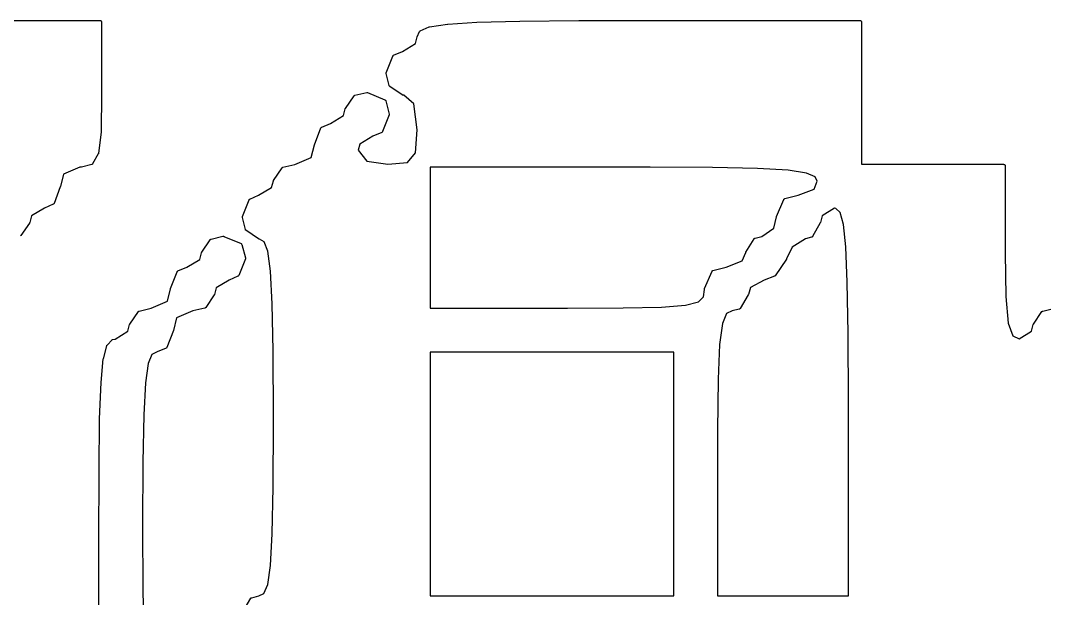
# Model space of a CAD drawing. Header units: millimetres. Extents: x 13 to 222, y -3 to 195.
# Drawn here: x 69.304 to 72.923, y 170.43 to 172.472 of the extents above; entities that cross this region are included whole.
import ezdxf

# ---------------------------------------------------------------- set-up
doc = ezdxf.new("R2010")
doc.units = ezdxf.units.MM
doc.header["$MEASUREMENT"] = 0
doc.layers.add('Silk', color=142, linetype='Continuous')

msp = doc.modelspace()

# ---------------------------------------------------------------- linework, layer by layer
at = {"layer": 'Silk', "linetype": 'Continuous'}
for p, q in [((69.06, 172.4718), (69.586, 172.4718)), ((69.586, 172.4718), (69.586, 172.4717)), ((69.586, 172.4717), (69.587, 172.4717)), ((69.587, 172.4717), (69.587, 172.4716)), ((69.587, 172.4716), (69.588, 172.4715)), ((69.588, 172.4715), (69.588, 172.4713)), ((69.588, 172.4713), (69.588, 172.4711)), ((69.588, 172.4711), (69.589, 172.4709)), ((69.589, 172.4709), (69.589, 172.4706)), ((69.589, 172.4706), (69.589, 172.4703)), ((69.589, 172.4703), (69.59, 172.47)), ((69.59, 172.47), (69.59, 172.4696)), ((69.59, 172.4696), (69.59, 172.4693)), ((69.59, 172.4693), (69.59, 172.4689)), ((69.59, 172.4689), (69.591, 172.4685)), ((69.591, 172.4685), (69.591, 172.4681)), ((69.591, 172.4681), (69.591, 172.4677)), ((69.591, 172.4677), (69.591, 172.4672)), ((69.591, 172.4672), (69.591, 172.4668)), ((69.591, 172.4668), (69.591, 172.2128)), ((70.75, 172.4492), (70.813, 172.4591)), ((70.813, 172.4591), (70.814, 172.4591)), ((70.814, 172.4591), (70.917, 172.4657)), ((70.814, 172.4591), (70.814, 172.4591)), ((70.917, 172.4657), (71.069, 172.4696)), ((70.917, 172.4657), (70.917, 172.4657)), ((70.917, 172.4657), (70.917, 172.4657)), ((71.069, 172.4696), (71.278, 172.4714)), ((71.069, 172.4696), (71.069, 172.4696)), ((71.069, 172.4696), (71.069, 172.4696)), ((71.278, 172.4714), (71.491, 172.4718)), ((71.278, 172.4714), (71.278, 172.4714)), ((71.278, 172.4714), (71.278, 172.4714)), ((71.491, 172.4718), (71.491, 172.4718)), ((71.491, 172.4718), (71.491, 172.4718)), ((71.491, 172.4718), (72.271, 172.4718)), ((72.271, 172.4718), (72.271, 172.4717)), ((72.271, 172.4717), (72.272, 172.4717)), ((72.272, 172.4717), (72.272, 172.4716)), ((72.272, 172.4716), (72.273, 172.4715)), ((72.273, 172.4715), (72.273, 172.4713)), ((72.273, 172.4713), (72.274, 172.4711)), ((72.274, 172.4711), (72.274, 172.4709)), ((72.274, 172.4709), (72.274, 172.4706)), ((72.274, 172.4706), (72.275, 172.4703)), ((72.275, 172.4703), (72.275, 172.47)), ((72.275, 172.47), (72.275, 172.4696)), ((72.275, 172.4696), (72.275, 172.4693)), ((72.275, 172.4693), (72.275, 172.4689)), ((72.275, 172.4689), (72.276, 172.4685)), ((72.276, 172.4685), (72.276, 172.4681)), ((72.276, 172.4681), (72.276, 172.4677)), ((72.276, 172.4677), (72.276, 172.4672)), ((72.276, 172.4672), (72.276, 172.4668)), ((72.276, 172.4668), (72.276, 171.9638)), ((70.706, 172.4145), (70.715, 172.4327)), ((70.715, 172.4334), (70.716, 172.4341)), ((70.715, 172.4328), (70.715, 172.4334)), ((70.715, 172.4327), (70.715, 172.4328)), ((70.715, 172.4328), (70.715, 172.4328)), ((70.716, 172.4342), (70.717, 172.4346)), ((70.716, 172.4341), (70.716, 172.4342)), ((70.716, 172.4342), (70.716, 172.4342)), ((70.717, 172.4352), (70.749, 172.4489)), ((70.717, 172.4351), (70.717, 172.4352)), ((70.717, 172.4346), (70.717, 172.4351)), ((70.717, 172.4351), (70.717, 172.4351)), ((70.749, 172.4489), (70.75, 172.449)), ((70.75, 172.449), (70.75, 172.4492)), ((70.654, 172.3624), (70.7, 172.3902)), ((70.7, 172.3902), (70.706, 172.4136)), ((70.706, 172.414), (70.706, 172.4145)), ((70.706, 172.4136), (70.706, 172.414)), ((70.623, 172.3491), (70.654, 172.3624)), ((70.597, 172.2872), (70.62, 172.3463)), ((70.62, 172.3472), (70.621, 172.3478)), ((70.62, 172.3468), (70.62, 172.3472)), ((70.62, 172.3465), (70.62, 172.3468)), ((70.62, 172.3463), (70.62, 172.3465)), ((70.621, 172.3481), (70.622, 172.3485)), ((70.621, 172.3479), (70.621, 172.3481)), ((70.621, 172.3478), (70.621, 172.3479)), ((70.622, 172.3489), (70.623, 172.3491)), ((70.622, 172.3485), (70.622, 172.3489)), ((70.622, 172.3489), (70.622, 172.3489)), ((70.597, 172.2866), (70.597, 172.2872)), ((70.597, 172.286), (70.597, 172.2866)), ((70.597, 172.2857), (70.597, 172.286)), ((70.597, 172.2855), (70.597, 172.2857)), ((70.597, 172.2849), (70.597, 172.2855)), ((70.597, 172.2842), (70.597, 172.2849)), ((70.607, 172.2419), (70.597, 172.2842)), ((70.607, 172.2418), (70.607, 172.2419)), ((70.607, 172.2417), (70.607, 172.2418)), ((70.607, 172.241), (70.607, 172.2417)), ((70.608, 172.2403), (70.607, 172.241)), ((69.591, 172.2127), (69.589, 172.0793)), ((69.591, 172.2128), (69.591, 172.2128)), ((69.591, 172.2128), (69.591, 172.2127)), ((70.453, 172.1612), (70.483, 172.2055)), ((70.483, 172.2057), (70.484, 172.2062)), ((70.483, 172.2056), (70.483, 172.2057)), ((70.483, 172.2055), (70.483, 172.2056)), ((70.484, 172.2069), (70.485, 172.2072)), ((70.484, 172.2068), (70.484, 172.2069)), ((70.484, 172.2062), (70.484, 172.2068)), ((70.484, 172.2068), (70.484, 172.2068)), ((70.485, 172.2072), (70.486, 172.2075)), ((70.486, 172.2076), (70.528, 172.2177)), ((70.486, 172.2075), (70.486, 172.2076)), ((70.486, 172.2075), (70.486, 172.2075)), ((70.528, 172.2177), (70.529, 172.2177)), ((70.529, 172.2177), (70.53, 172.2178)), ((70.53, 172.2178), (70.53, 172.2178)), ((70.53, 172.2178), (70.53, 172.2178)), ((70.53, 172.2178), (70.531, 172.2176)), ((70.531, 172.2176), (70.531, 172.2174)), ((70.531, 172.2174), (70.592, 172.1918)), ((70.608, 172.2402), (70.608, 172.2403)), ((70.608, 172.2401), (70.608, 172.2402)), ((70.608, 172.2396), (70.608, 172.2401)), ((70.609, 172.239), (70.608, 172.2396)), ((70.609, 172.2389), (70.609, 172.239)), ((70.609, 172.239), (70.609, 172.239)), ((70.653, 172.2087), (70.609, 172.2389)), ((70.654, 172.2085), (70.653, 172.2087)), ((70.654, 172.2082), (70.654, 172.2085)), ((70.655, 172.2081), (70.654, 172.2082)), ((70.655, 172.208), (70.655, 172.2081)), ((70.656, 172.2079), (70.655, 172.208)), ((70.656, 172.2078), (70.656, 172.2079)), ((70.659, 172.2077), (70.656, 172.2078)), ((70.694, 172.1772), (70.659, 172.2077)), ((70.592, 172.1918), (70.592, 172.1915)), ((70.592, 172.1915), (70.593, 172.1912)), ((70.593, 172.1912), (70.593, 172.191)), ((70.593, 172.191), (70.593, 172.1908)), ((70.593, 172.1908), (70.594, 172.1904)), ((70.594, 172.1904), (70.594, 172.19)), ((70.594, 172.19), (70.594, 172.1897)), ((70.594, 172.1897), (70.594, 172.1894)), ((70.594, 172.1894), (70.595, 172.1889)), ((70.595, 172.1889), (70.595, 172.1884)), ((70.595, 172.1884), (70.607, 172.1415)), ((70.706, 172.0857), (70.694, 172.1772)), ((70.4, 172.1084), (70.446, 172.1362)), ((70.446, 172.1362), (70.452, 172.1596)), ((70.452, 172.1604), (70.453, 172.1612)), ((70.452, 172.1596), (70.452, 172.1604)), ((70.452, 172.1596), (70.452, 172.1596)), ((70.452, 172.1596), (70.452, 172.1596)), ((70.453, 172.1612), (70.453, 172.1612)), ((70.453, 172.1612), (70.453, 172.1612)), ((70.607, 172.1384), (70.584, 172.0793)), ((70.607, 172.1415), (70.607, 172.1408)), ((70.607, 172.1408), (70.607, 172.1402)), ((70.607, 172.1402), (70.607, 172.1399)), ((70.607, 172.1399), (70.607, 172.1397)), ((70.607, 172.1397), (70.607, 172.1391)), ((70.607, 172.1391), (70.607, 172.1384)), ((70.369, 172.0951), (70.4, 172.1084)), ((69.589, 172.0788), (69.58, 172.0023)), ((69.589, 172.0793), (69.589, 172.079)), ((69.589, 172.079), (69.589, 172.0788)), ((70.343, 172.0332), (70.366, 172.0923)), ((70.366, 172.0932), (70.367, 172.0938)), ((70.366, 172.0928), (70.366, 172.0932)), ((70.366, 172.0925), (70.366, 172.0928)), ((70.366, 172.0923), (70.366, 172.0925)), ((70.367, 172.0941), (70.368, 172.0945)), ((70.367, 172.0939), (70.367, 172.0941)), ((70.367, 172.0938), (70.367, 172.0939)), ((70.368, 172.0949), (70.369, 172.0951)), ((70.368, 172.0945), (70.368, 172.0949)), ((70.368, 172.0949), (70.368, 172.0949)), ((70.55, 172.0632), (70.504, 172.0354)), ((70.581, 172.0765), (70.55, 172.0632)), ((70.582, 172.0768), (70.581, 172.0767)), ((70.581, 172.0767), (70.581, 172.0765)), ((70.583, 172.0775), (70.582, 172.0771)), ((70.582, 172.0771), (70.582, 172.0768)), ((70.584, 172.0789), (70.583, 172.0784)), ((70.583, 172.0784), (70.583, 172.0779)), ((70.583, 172.0779), (70.583, 172.0777)), ((70.583, 172.0777), (70.583, 172.0775)), ((70.584, 172.0793), (70.584, 172.0791)), ((70.584, 172.0791), (70.584, 172.0789)), ((70.7, 172.0038), (70.706, 172.0857)), ((70.332, 171.9881), (70.343, 172.0326)), ((70.343, 172.0329), (70.343, 172.0332)), ((70.343, 172.0326), (70.343, 172.0329)), ((70.504, 172.0354), (70.498, 172.0143)), ((69.579, 172.0004), (69.559, 171.9654)), ((69.58, 172.0006), (69.579, 172.0005)), ((69.579, 172.0005), (69.579, 172.0004)), ((69.58, 172.0023), (69.58, 172.0021)), ((69.58, 172.0021), (69.58, 172.002)), ((69.58, 172.002), (69.58, 172.0013)), ((69.58, 172.0013), (69.58, 172.0006)), ((70.274, 171.9636), (70.332, 171.9881)), ((70.498, 172.0143), (70.528, 171.9747)), ((70.672, 171.9707), (70.7, 172.0038)), ((69.514, 171.9538), (69.457, 171.9295)), ((69.519, 171.9539), (69.514, 171.9538)), ((69.52, 171.954), (69.519, 171.9539)), ((69.556, 171.963), (69.52, 171.954)), ((69.52, 171.954), (69.52, 171.954)), ((69.557, 171.9632), (69.556, 171.9631)), ((69.556, 171.9631), (69.556, 171.963)), ((69.558, 171.9637), (69.557, 171.9635)), ((69.557, 171.9635), (69.557, 171.9632)), ((69.559, 171.9645), (69.558, 171.9641)), ((69.558, 171.9641), (69.558, 171.9639)), ((69.558, 171.9639), (69.558, 171.9637)), ((69.559, 171.9654), (69.559, 171.9652)), ((69.559, 171.9652), (69.559, 171.9649)), ((69.559, 171.9649), (69.559, 171.9645)), ((70.199, 171.9072), (70.229, 171.9515)), ((70.229, 171.9517), (70.23, 171.9522)), ((70.229, 171.9516), (70.229, 171.9517)), ((70.229, 171.9515), (70.229, 171.9516)), ((70.23, 171.9529), (70.231, 171.9532)), ((70.23, 171.9528), (70.23, 171.9529)), ((70.23, 171.9522), (70.23, 171.9528)), ((70.23, 171.9528), (70.23, 171.9528)), ((70.231, 171.9532), (70.232, 171.9535)), ((70.232, 171.9536), (70.274, 171.9636)), ((70.232, 171.9535), (70.232, 171.9536)), ((70.232, 171.9535), (70.232, 171.9535)), ((70.528, 171.9747), (70.602, 171.9638)), ((70.602, 171.9638), (70.672, 171.9707)), ((71.436, 171.9538), (70.752, 171.9538)), ((70.752, 171.9538), (70.752, 171.4558)), ((71.53, 171.9537), (71.436, 171.9538)), ((71.75, 171.9524), (71.53, 171.9537)), ((71.909, 171.949), (71.75, 171.9524)), ((72.276, 171.9638), (72.779, 171.9638)), ((72.779, 171.9638), (72.779, 171.9637)), ((72.779, 171.9637), (72.78, 171.9637)), ((72.78, 171.9637), (72.78, 171.9636)), ((72.78, 171.9636), (72.781, 171.9635)), ((72.781, 171.9635), (72.781, 171.9633)), ((72.781, 171.9633), (72.782, 171.9631)), ((72.782, 171.9631), (72.782, 171.9629)), ((72.782, 171.9629), (72.782, 171.9626)), ((72.782, 171.9626), (72.783, 171.9623)), ((72.783, 171.9623), (72.783, 171.962)), ((72.783, 171.962), (72.783, 171.9616)), ((72.783, 171.9616), (72.783, 171.9613)), ((72.783, 171.9613), (72.783, 171.9609)), ((72.783, 171.9609), (72.784, 171.9605)), ((72.784, 171.9605), (72.784, 171.9601)), ((72.784, 171.9601), (72.784, 171.9597)), ((72.784, 171.9597), (72.784, 171.9592)), ((72.784, 171.9592), (72.784, 171.9588)), ((72.784, 171.9588), (72.784, 171.6504)), ((69.457, 171.9295), (69.446, 171.885)), ((72.017, 171.9427), (71.909, 171.949)), ((72.082, 171.9329), (72.017, 171.9427)), ((72.113, 171.9197), (72.082, 171.9329)), ((72.12, 171.9043), (72.113, 171.9197)), ((69.445, 171.8844), (69.423, 171.8253)), ((69.446, 171.885), (69.445, 171.8847)), ((69.445, 171.8847), (69.445, 171.8844)), ((70.146, 171.8544), (70.192, 171.8822)), ((70.192, 171.8822), (70.198, 171.9056)), ((70.198, 171.9064), (70.199, 171.9072)), ((70.198, 171.9056), (70.198, 171.9064)), ((70.198, 171.9056), (70.198, 171.9056)), ((70.198, 171.9056), (70.198, 171.9056)), ((70.199, 171.9072), (70.199, 171.9072)), ((70.199, 171.9072), (70.199, 171.9072)), ((72.109, 171.8766), (72.12, 171.9043)), ((70.115, 171.8411), (70.146, 171.8544)), ((72.005, 171.8429), (72.052, 171.8547)), ((72.005, 171.8426), (72.005, 171.8429)), ((72.052, 171.8547), (72.109, 171.8766)), ((69.389, 171.8092), (69.343, 171.7814)), ((69.42, 171.8225), (69.389, 171.8092)), ((69.421, 171.8231), (69.42, 171.8228)), ((69.42, 171.8228), (69.42, 171.8227)), ((69.42, 171.8227), (69.42, 171.8225)), ((69.422, 171.8237), (69.421, 171.8235)), ((69.421, 171.8235), (69.421, 171.8231)), ((69.423, 171.8251), (69.422, 171.8249)), ((69.422, 171.8249), (69.422, 171.8244)), ((69.422, 171.8244), (69.422, 171.8239)), ((69.422, 171.8239), (69.422, 171.8237)), ((69.423, 171.8253), (69.423, 171.8251)), ((70.089, 171.7792), (70.112, 171.8383)), ((70.112, 171.8392), (70.113, 171.8398)), ((70.112, 171.8388), (70.112, 171.8392)), ((70.112, 171.8385), (70.112, 171.8388)), ((70.112, 171.8383), (70.112, 171.8385)), ((70.113, 171.8401), (70.114, 171.8405)), ((70.113, 171.8399), (70.113, 171.8401)), ((70.113, 171.8398), (70.113, 171.8399)), ((70.114, 171.8409), (70.115, 171.8411)), ((70.114, 171.8405), (70.114, 171.8409)), ((70.114, 171.8409), (70.114, 171.8409)), ((71.976, 171.7793), (72.002, 171.84)), ((72.002, 171.8409), (72.003, 171.8412)), ((72.002, 171.8404), (72.002, 171.8409)), ((72.002, 171.84), (72.002, 171.8404)), ((72.003, 171.8418), (72.004, 171.8422)), ((72.003, 171.8414), (72.003, 171.8418)), ((72.003, 171.8412), (72.003, 171.8414)), ((72.004, 171.8425), (72.005, 171.8426)), ((72.004, 171.8423), (72.004, 171.8425)), ((72.004, 171.8422), (72.004, 171.8423)), ((72.181, 171.8085), (72.137, 171.7814)), ((72.185, 171.8079), (72.181, 171.8085)), ((72.201, 171.7936), (72.185, 171.8079)), ((69.343, 171.7814), (69.337, 171.758)), ((70.089, 171.7786), (70.089, 171.7792)), ((70.089, 171.778), (70.089, 171.7786)), ((70.089, 171.7777), (70.089, 171.778)), ((70.089, 171.7775), (70.089, 171.7777)), ((70.089, 171.7768), (70.089, 171.7775)), ((70.089, 171.7762), (70.089, 171.7768)), ((70.099, 171.7339), (70.089, 171.7762)), ((71.966, 171.7381), (71.976, 171.7785)), ((71.976, 171.7789), (71.976, 171.7793)), ((71.976, 171.7785), (71.976, 171.7789)), ((72.137, 171.7814), (72.131, 171.758)), ((72.213, 171.7516), (72.201, 171.7936)), ((69.336, 171.7564), (69.306, 171.7121)), ((69.337, 171.758), (69.336, 171.7573)), ((69.336, 171.7573), (69.336, 171.7564)), ((69.336, 171.7564), (69.336, 171.7564)), ((69.336, 171.7564), (69.336, 171.7564)), ((69.337, 171.758), (69.337, 171.758)), ((69.337, 171.758), (69.337, 171.758)), ((71.924, 171.7094), (71.966, 171.7381)), ((72.13, 171.7568), (72.103, 171.7086)), ((72.131, 171.758), (72.13, 171.7574)), ((72.13, 171.7574), (72.13, 171.7568)), ((72.221, 171.6722), (72.213, 171.7516)), ((69.305, 171.7109), (69.304, 171.7108)), ((69.306, 171.7119), (69.305, 171.7114)), ((69.305, 171.7114), (69.305, 171.7109)), ((69.306, 171.7121), (69.306, 171.712)), ((69.306, 171.712), (69.306, 171.7119)), ((69.975, 171.6977), (69.976, 171.6982)), ((69.976, 171.6989), (69.977, 171.6992)), ((69.976, 171.6988), (69.976, 171.6989)), ((69.976, 171.6982), (69.976, 171.6988)), ((69.976, 171.6988), (69.976, 171.6988)), ((69.977, 171.6992), (69.978, 171.6995)), ((69.978, 171.6996), (70.02, 171.7097)), ((69.978, 171.6995), (69.978, 171.6996)), ((69.978, 171.6995), (69.978, 171.6995)), ((70.02, 171.7097), (70.021, 171.7097)), ((70.021, 171.7097), (70.022, 171.7098)), ((70.022, 171.7098), (70.022, 171.7098)), ((70.022, 171.7098), (70.022, 171.7098)), ((70.022, 171.7098), (70.023, 171.7096)), ((70.023, 171.7096), (70.023, 171.7094)), ((70.023, 171.7094), (70.084, 171.6838)), ((70.099, 171.7338), (70.099, 171.7339)), ((70.099, 171.7337), (70.099, 171.7338)), ((70.099, 171.733), (70.099, 171.7337)), ((70.1, 171.7323), (70.099, 171.733)), ((70.1, 171.7322), (70.1, 171.7323)), ((70.1, 171.7321), (70.1, 171.7322)), ((70.1, 171.7316), (70.1, 171.7321)), ((70.101, 171.731), (70.1, 171.7316)), ((70.101, 171.7309), (70.101, 171.731)), ((70.101, 171.731), (70.101, 171.731)), ((70.145, 171.7007), (70.101, 171.7309)), ((70.146, 171.7004), (70.145, 171.7007)), ((70.146, 171.7002), (70.146, 171.7004)), ((70.147, 171.7001), (70.146, 171.7002)), ((70.147, 171.7), (70.147, 171.7001)), ((70.148, 171.6999), (70.147, 171.7)), ((70.148, 171.6998), (70.148, 171.6999)), ((70.149, 171.6998), (70.148, 171.6998)), ((70.165, 171.6906), (70.149, 171.6998)), ((71.868, 171.653), (71.897, 171.7011)), ((71.897, 171.7019), (71.898, 171.7024)), ((71.897, 171.7014), (71.897, 171.7019)), ((71.897, 171.7012), (71.897, 171.7014)), ((71.897, 171.7011), (71.897, 171.7012)), ((71.898, 171.7026), (71.899, 171.7029)), ((71.898, 171.7025), (71.898, 171.7026)), ((71.898, 171.7024), (71.898, 171.7025)), ((71.899, 171.7032), (71.9, 171.7033)), ((71.899, 171.7029), (71.899, 171.7032)), ((71.9, 171.7033), (71.924, 171.7094)), ((71.9, 171.7033), (71.9, 171.7033)), ((72.078, 171.7002), (72.031, 171.6709)), ((72.1, 171.7063), (72.078, 171.7002)), ((72.101, 171.7064), (72.1, 171.7063)), ((72.102, 171.707), (72.101, 171.7067)), ((72.101, 171.7067), (72.101, 171.7064)), ((72.101, 171.7064), (72.101, 171.7064)), ((72.103, 171.7078), (72.102, 171.7073)), ((72.102, 171.7073), (72.102, 171.7072)), ((72.102, 171.7072), (72.102, 171.707)), ((72.103, 171.7086), (72.103, 171.7085)), ((72.103, 171.7085), (72.103, 171.7082)), ((72.103, 171.7082), (72.103, 171.7078)), ((69.945, 171.6532), (69.975, 171.6975)), ((69.975, 171.6976), (69.975, 171.6977)), ((69.975, 171.6975), (69.975, 171.6976)), ((70.084, 171.6838), (70.084, 171.6835)), ((70.084, 171.6835), (70.085, 171.6832)), ((70.085, 171.6832), (70.085, 171.683)), ((70.085, 171.683), (70.085, 171.6828)), ((70.085, 171.6828), (70.086, 171.6824)), ((70.086, 171.6824), (70.086, 171.682)), ((70.086, 171.682), (70.086, 171.6817)), ((70.086, 171.6817), (70.086, 171.6814)), ((70.086, 171.6814), (70.087, 171.6809)), ((70.087, 171.6809), (70.087, 171.6804)), ((70.087, 171.6804), (70.099, 171.6335)), ((70.179, 171.6566), (70.165, 171.6906)), ((72.031, 171.6709), (72.011, 171.6301)), ((72.226, 171.5471), (72.221, 171.6722)), ((69.892, 171.6004), (69.938, 171.6282)), ((69.938, 171.6282), (69.944, 171.6516)), ((69.944, 171.6524), (69.945, 171.6532)), ((69.944, 171.6516), (69.944, 171.6524)), ((69.944, 171.6516), (69.944, 171.6516)), ((69.944, 171.6516), (69.944, 171.6516)), ((69.945, 171.6532), (69.945, 171.6532)), ((69.945, 171.6532), (69.945, 171.6532)), ((70.099, 171.6304), (70.076, 171.5713)), ((70.099, 171.6335), (70.099, 171.6328)), ((70.099, 171.6328), (70.099, 171.6322)), ((70.099, 171.6322), (70.099, 171.6319)), ((70.099, 171.6319), (70.099, 171.6317)), ((70.099, 171.6317), (70.099, 171.6311)), ((70.099, 171.6311), (70.099, 171.6304)), ((70.188, 171.5863), (70.179, 171.6566)), ((71.855, 171.6226), (71.867, 171.6523)), ((71.867, 171.6526), (71.868, 171.653)), ((71.867, 171.6523), (71.867, 171.6526)), ((72.011, 171.6294), (71.971, 171.5704)), ((72.011, 171.6301), (72.011, 171.6298)), ((72.011, 171.6298), (72.011, 171.6294)), ((72.784, 171.6504), (72.786, 171.4965)), ((69.861, 171.5871), (69.892, 171.6004)), ((71.751, 171.5889), (71.798, 171.6007)), ((71.798, 171.6007), (71.855, 171.6226)), ((69.835, 171.5252), (69.858, 171.5843)), ((69.858, 171.5852), (69.859, 171.5858)), ((69.858, 171.5848), (69.858, 171.5852)), ((69.858, 171.5845), (69.858, 171.5848)), ((69.858, 171.5843), (69.858, 171.5845)), ((69.859, 171.5861), (69.86, 171.5865)), ((69.859, 171.5859), (69.859, 171.5861)), ((69.859, 171.5858), (69.859, 171.5859)), ((69.86, 171.5869), (69.861, 171.5871)), ((69.86, 171.5865), (69.86, 171.5869)), ((69.86, 171.5869), (69.86, 171.5869)), ((70.042, 171.5552), (69.996, 171.5274)), ((70.073, 171.5685), (70.042, 171.5552)), ((70.074, 171.5688), (70.073, 171.5687)), ((70.073, 171.5687), (70.073, 171.5685)), ((70.075, 171.5695), (70.074, 171.5691)), ((70.074, 171.5691), (70.074, 171.5688)), ((70.076, 171.5709), (70.075, 171.5704)), ((70.075, 171.5704), (70.075, 171.5699)), ((70.075, 171.5699), (70.075, 171.5697)), ((70.075, 171.5697), (70.075, 171.5695)), ((70.076, 171.5713), (70.076, 171.5711)), ((70.076, 171.5711), (70.076, 171.5709)), ((70.194, 171.4711), (70.188, 171.5863)), ((71.722, 171.5253), (71.748, 171.586)), ((71.748, 171.5869), (71.749, 171.5872)), ((71.748, 171.5864), (71.748, 171.5869)), ((71.748, 171.586), (71.748, 171.5864)), ((71.749, 171.5878), (71.75, 171.5882)), ((71.749, 171.5874), (71.749, 171.5878)), ((71.749, 171.5872), (71.749, 171.5874)), ((71.75, 171.5885), (71.751, 171.5886)), ((71.75, 171.5883), (71.75, 171.5885)), ((71.75, 171.5882), (71.75, 171.5883)), ((71.751, 171.5886), (71.751, 171.5889)), ((71.932, 171.5551), (71.884, 171.5287)), ((71.969, 171.5685), (71.932, 171.5551)), ((71.97, 171.5692), (71.969, 171.5689)), ((71.969, 171.5689), (71.969, 171.5685)), ((71.971, 171.5704), (71.97, 171.5699)), ((71.97, 171.5699), (71.97, 171.5694)), ((71.97, 171.5694), (71.97, 171.5693)), ((71.97, 171.5693), (71.97, 171.5692)), ((69.824, 171.4801), (69.835, 171.5246)), ((69.835, 171.5249), (69.835, 171.5252)), ((69.835, 171.5246), (69.835, 171.5249)), ((69.996, 171.5274), (69.99, 171.504)), ((71.718, 171.4956), (71.722, 171.5223)), ((71.722, 171.5252), (71.722, 171.5253)), ((71.722, 171.5251), (71.722, 171.5252)), ((71.722, 171.5244), (71.722, 171.5251)), ((71.722, 171.5236), (71.722, 171.5244)), ((71.722, 171.5235), (71.722, 171.5236)), ((71.722, 171.5234), (71.722, 171.5235)), ((71.722, 171.5223), (71.722, 171.5234)), ((71.884, 171.5287), (71.877, 171.5039)), ((72.229, 171.3675), (72.226, 171.5471)), ((69.989, 171.5024), (69.959, 171.4581)), ((69.99, 171.5033), (69.989, 171.5024)), ((69.989, 171.5024), (69.989, 171.5024)), ((69.989, 171.5024), (69.989, 171.5024)), ((69.99, 171.504), (69.99, 171.504)), ((69.99, 171.504), (69.99, 171.504)), ((69.99, 171.504), (69.99, 171.5033)), ((71.7, 171.478), (71.718, 171.4956)), ((71.876, 171.5027), (71.847, 171.4546)), ((71.877, 171.5039), (71.876, 171.5033)), ((71.876, 171.5033), (71.876, 171.5027)), ((72.786, 171.4965), (72.795, 171.4029)), ((69.722, 171.4449), (69.723, 171.4452)), ((69.722, 171.4448), (69.722, 171.4449)), ((69.722, 171.4442), (69.722, 171.4448)), ((69.722, 171.4448), (69.722, 171.4448)), ((69.723, 171.4452), (69.724, 171.4455)), ((69.724, 171.4456), (69.766, 171.4556)), ((69.724, 171.4455), (69.724, 171.4456)), ((69.724, 171.4455), (69.724, 171.4455)), ((69.766, 171.4556), (69.824, 171.4801)), ((69.914, 171.446), (69.856, 171.4215)), ((69.956, 171.4561), (69.914, 171.446)), ((69.957, 171.4564), (69.956, 171.4561)), ((69.956, 171.4561), (69.956, 171.4561)), ((69.956, 171.4561), (69.956, 171.4561)), ((69.958, 171.4567), (69.957, 171.4564)), ((69.959, 171.4579), (69.958, 171.4574)), ((69.958, 171.4574), (69.958, 171.4569)), ((69.958, 171.4569), (69.958, 171.4568)), ((69.958, 171.4568), (69.958, 171.4567)), ((69.959, 171.4581), (69.959, 171.458)), ((69.959, 171.458), (69.959, 171.4579)), ((70.197, 171.3056), (70.194, 171.4711)), ((70.752, 171.4558), (71.237, 171.4558)), ((71.237, 171.4558), (71.434, 171.4564)), ((71.434, 171.4564), (71.569, 171.4592)), ((71.569, 171.4592), (71.654, 171.466)), ((71.654, 171.466), (71.7, 171.478)), ((71.819, 171.4461), (71.799, 171.4369)), ((71.844, 171.4523), (71.819, 171.4461)), ((71.845, 171.4527), (71.844, 171.4524)), ((71.844, 171.4524), (71.844, 171.4524)), ((71.844, 171.4524), (71.844, 171.4523)), ((71.846, 171.453), (71.845, 171.4527)), ((71.847, 171.4542), (71.846, 171.4537)), ((71.846, 171.4537), (71.846, 171.4532)), ((71.846, 171.4532), (71.846, 171.4531)), ((71.846, 171.4531), (71.846, 171.453)), ((71.847, 171.4546), (71.847, 171.4544)), ((71.847, 171.4544), (71.847, 171.4542)), ((72.915, 171.4449), (72.916, 171.4452)), ((72.915, 171.4448), (72.915, 171.4449)), ((72.915, 171.4442), (72.915, 171.4448)), ((72.915, 171.4448), (72.915, 171.4448)), ((72.916, 171.4452), (72.917, 171.4455)), ((72.917, 171.4456), (72.959, 171.4556)), ((72.917, 171.4455), (72.917, 171.4456)), ((72.917, 171.4455), (72.917, 171.4455)), ((69.691, 171.3992), (69.721, 171.4435)), ((69.721, 171.4437), (69.722, 171.4442)), ((69.721, 171.4436), (69.721, 171.4437)), ((69.721, 171.4435), (69.721, 171.4436)), ((69.856, 171.4215), (69.845, 171.377)), ((71.799, 171.4369), (71.785, 171.4019)), ((72.884, 171.3992), (72.914, 171.4435)), ((72.914, 171.4437), (72.915, 171.4442)), ((72.914, 171.4436), (72.914, 171.4437)), ((72.914, 171.4435), (72.914, 171.4436)), ((69.639, 171.3467), (69.684, 171.3742)), ((69.684, 171.3742), (69.69, 171.3976)), ((69.69, 171.3984), (69.691, 171.3992)), ((69.69, 171.3976), (69.69, 171.3984)), ((69.69, 171.3976), (69.69, 171.3976)), ((69.69, 171.3976), (69.69, 171.3976)), ((69.691, 171.3992), (69.691, 171.3992)), ((69.691, 171.3992), (69.691, 171.3992)), ((69.845, 171.3764), (69.822, 171.3173)), ((69.845, 171.377), (69.845, 171.3767)), ((69.845, 171.3767), (69.845, 171.3764)), ((71.785, 171.4019), (71.775, 171.3277)), ((72.795, 171.4029), (72.811, 171.3583)), ((72.833, 171.3476), (72.877, 171.3742)), ((72.877, 171.3742), (72.883, 171.3976)), ((72.883, 171.3984), (72.884, 171.3992)), ((72.883, 171.3976), (72.883, 171.3984)), ((72.883, 171.3976), (72.883, 171.3976)), ((72.883, 171.3976), (72.883, 171.3976)), ((72.884, 171.3992), (72.884, 171.3992)), ((72.884, 171.3992), (72.884, 171.3992)), ((69.611, 171.3254), (69.628, 171.3437)), ((69.628, 171.3442), (69.629, 171.3447)), ((69.628, 171.3437), (69.628, 171.3442)), ((69.629, 171.3448), (69.63, 171.345)), ((69.629, 171.3447), (69.629, 171.3448)), ((69.629, 171.3447), (69.629, 171.3447)), ((69.63, 171.3453), (69.639, 171.3467)), ((69.63, 171.345), (69.63, 171.3453)), ((72.229, 171.3675), (72.229, 171.3675)), ((72.23, 171.1242), (72.229, 171.3675)), ((72.811, 171.3583), (72.833, 171.3476)), ((69.598, 171.2771), (69.61, 171.3233)), ((69.61, 171.3249), (69.611, 171.3251)), ((69.61, 171.3244), (69.61, 171.3249)), ((69.61, 171.3239), (69.61, 171.3244)), ((69.61, 171.3236), (69.61, 171.3239)), ((69.61, 171.3233), (69.61, 171.3236)), ((69.611, 171.3251), (69.611, 171.3254)), ((69.787, 171.3011), (69.769, 171.2926)), ((69.819, 171.3145), (69.787, 171.3011)), ((69.82, 171.3148), (69.819, 171.3147)), ((69.819, 171.3147), (69.819, 171.3145)), ((69.821, 171.3155), (69.82, 171.3151)), ((69.82, 171.3151), (69.82, 171.3148)), ((69.822, 171.3169), (69.821, 171.3164)), ((69.821, 171.3164), (69.821, 171.3159)), ((69.821, 171.3159), (69.821, 171.3157)), ((69.821, 171.3157), (69.821, 171.3155)), ((69.822, 171.3173), (69.822, 171.3171)), ((69.822, 171.3171), (69.822, 171.3169)), ((70.197, 171.3021), (70.197, 171.3056)), ((70.198, 171.0698), (70.197, 171.3021)), ((70.752, 171.3007), (70.752, 170.4398)), ((71.613, 171.3007), (70.752, 171.3007)), ((71.613, 170.4398), (71.613, 171.3007)), ((71.775, 171.3277), (71.77, 171.2048)), ((69.589, 171.1935), (69.597, 171.2764)), ((69.597, 171.2768), (69.598, 171.2771)), ((69.597, 171.2764), (69.597, 171.2768)), ((69.769, 171.2926), (69.756, 171.2604)), ((69.756, 171.2604), (69.746, 171.1921)), ((69.584, 171.0646), (69.589, 171.1932)), ((69.589, 171.1933), (69.589, 171.1935)), ((69.589, 171.1932), (69.589, 171.1933)), ((69.746, 171.1921), (69.74, 171.079)), ((71.77, 171.2048), (71.768, 171.0232)), ((72.23, 170.4398), (72.23, 171.1242)), ((69.582, 170.8813), (69.584, 171.0645)), ((69.584, 171.0645), (69.584, 171.0646)), ((69.584, 171.0646), (69.584, 171.0646)), ((69.74, 171.079), (69.737, 170.912)), ((70.197, 170.8238), (70.198, 171.0514)), ((70.198, 171.0514), (70.198, 171.0698)), ((71.768, 171.0232), (71.768, 170.9428)), ((71.768, 170.9428), (71.768, 170.4398)), ((69.737, 170.912), (69.736, 170.6888)), ((69.581, 170.6344), (69.582, 170.8812)), ((69.582, 170.8812), (69.582, 170.8813)), ((69.582, 170.8812), (69.582, 170.8812)), ((70.194, 170.6589), (70.197, 170.8238)), ((69.736, 170.6888), (69.737, 170.4603)), ((70.188, 170.5471), (70.194, 170.6589)), ((69.581, 170.5168), (69.581, 170.6344)), ((69.581, 170.6344), (69.581, 170.6344)), ((69.581, 170.6344), (69.581, 170.6344)), ((70.178, 170.4796), (70.188, 170.5471)), ((69.581, 170.5167), (69.581, 170.5168)), ((69.582, 170.2991), (69.581, 170.5167)), ((69.581, 170.5167), (69.581, 170.5167)), ((70.164, 170.4478), (70.178, 170.4796)), ((69.737, 170.4603), (69.74, 170.2949)), ((70.119, 170.4319), (70.12, 170.4324)), ((70.119, 170.4314), (70.119, 170.4319)), ((70.119, 170.4312), (70.119, 170.4314)), ((70.12, 170.4326), (70.121, 170.4329)), ((70.12, 170.4325), (70.12, 170.4326)), ((70.12, 170.4324), (70.12, 170.4325)), ((70.121, 170.4332), (70.122, 170.4333)), ((70.121, 170.4329), (70.121, 170.4332)), ((70.122, 170.4333), (70.147, 170.4395)), ((70.122, 170.4333), (70.122, 170.4333)), ((70.147, 170.4395), (70.164, 170.4478)), ((70.752, 170.4398), (71.613, 170.4398)), ((71.768, 170.4398), (72.23, 170.4398)), ((70.09, 170.383), (70.119, 170.4311)), ((70.119, 170.4311), (70.119, 170.4312))]:
    msp.add_line(p, q, dxfattribs=at)

doc.saveas('drawing.dxf')
